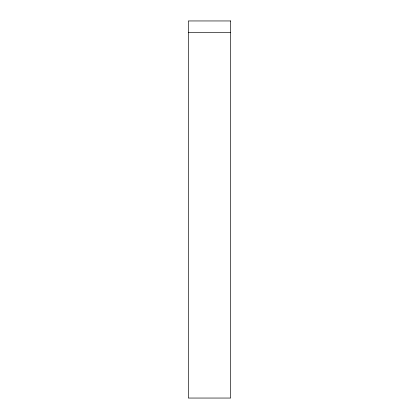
<?xml version="1.0" encoding="UTF-8"?>
<svg xmlns="http://www.w3.org/2000/svg" width="419" height="419" viewBox="0 0 419 419"><rect width="100%" height="100%" fill="white"/><g stroke="black" fill="none" stroke-linecap="round" stroke-linejoin="round"><path stroke-width="0.63" d="M188.335 32.493L230.665 32.493M230.665 20.95L188.335 20.95L188.335 398.05L230.665 398.05L230.665 20.95"/></g></svg>
